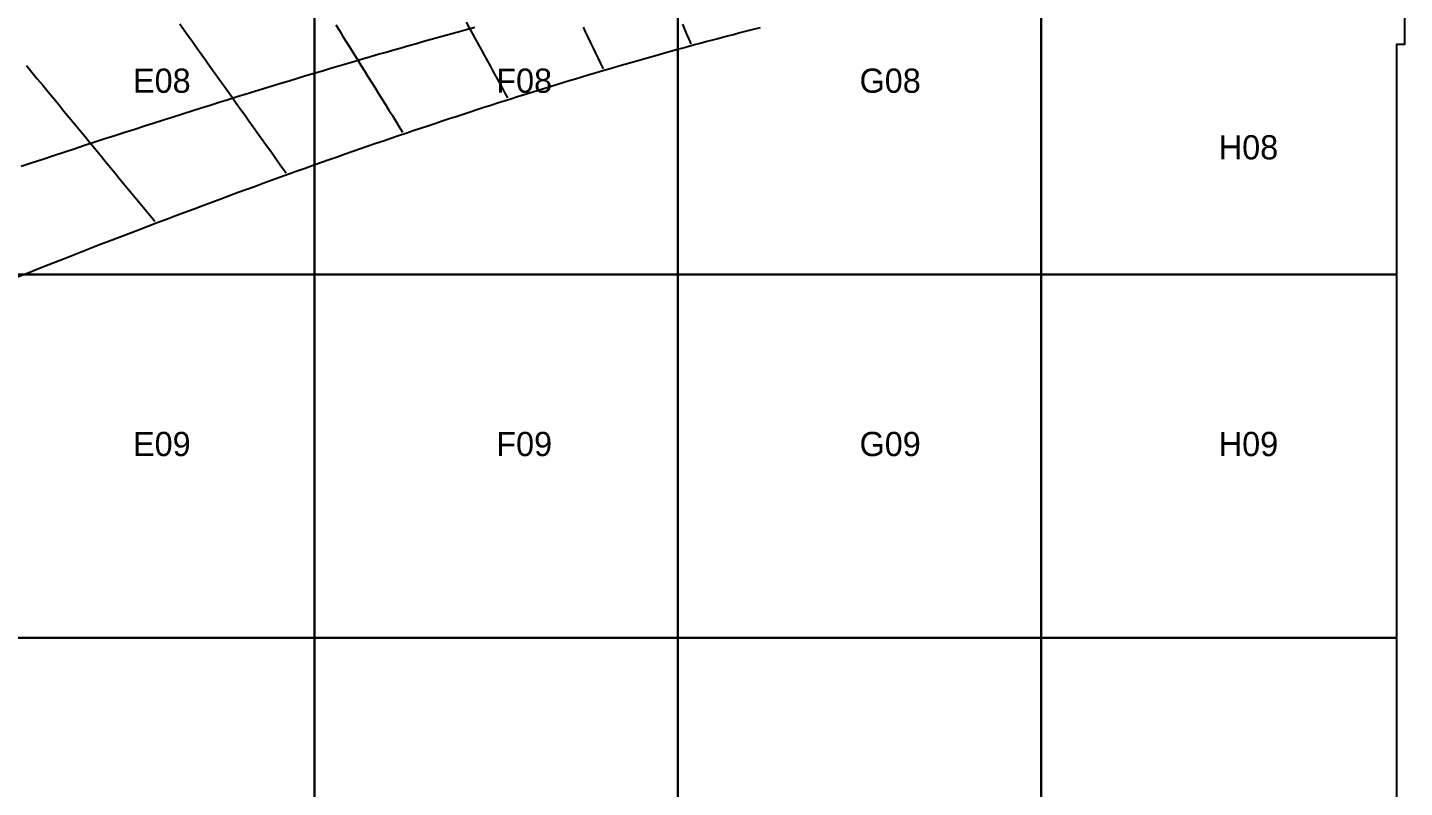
# Model space of a CAD drawing. Header units: millimetres. Extents: x -7250 to 7250, y -7250 to 7250.
# Drawn here: x -3411 to 0, y -1271 to 612 of the extents above; entities that cross this region are included whole.
import ezdxf

# ---------------------------------------------------------------- set-up
doc = ezdxf.new("R2010")
doc.units = ezdxf.units.MM
for name, color, linetype in [('CUT', 1, 'Continuous'), ('DECL', 30, 'Continuous'), ('HOUR', 7, 'Continuous'), ('HOUR15', 9, 'Continuous'), ('HOUR30', 8, 'Continuous'), ('ID', 3, 'Continuous')]:
    doc.layers.add(name, color=color, linetype=linetype)

msp = doc.modelspace()

# ---------------------------------------------------------------- linework, layer by layer
at = {"layer": 'CUT'}
for points in [[(-3600, 900), (-2700, 900), (-2700, 0), (-3600, 0), (-3600, 900)], [(-2700, 900), (-1800, 900), (-1800, 0), (-2700, 0), (-2700, 900)], [(-1800, 900), (-900, 900), (-900, 0), (-1800, 0), (-1800, 900)], [(-900, 900), (0, 900), (0, 570), (-20, 570), (-20, 0), (-900, 0), (-900, 900)], [(-3600, 0), (-2700, 0), (-2700, -900), (-3600, -900), (-3600, 0)], [(-2700, 0), (-1800, 0), (-1800, -900), (-2700, -900), (-2700, 0)], [(-1800, 0), (-900, 0), (-900, -900), (-1800, -900), (-1800, 0)], [(-900, 0), (-20, 0), (-20, -900), (-900, -900), (-900, 0)], [(-3600, -900), (-2700, -900), (-2700, -1800), (-3600, -1800), (-3600, -900)], [(-2700, -900), (-1800, -900), (-1800, -1800), (-2700, -1800), (-2700, -900)], [(-1800, -900), (-900, -900), (-900, -1800), (-1800, -1800), (-1800, -900)], [(-900, -900), (-20, -900), (-20, -1800), (-900, -1800), (-900, -900)]]:
    msp.add_lwpolyline(points, close=True, dxfattribs=at)
for radius in [7250, 6350]:
    msp.add_circle((0, 0), radius, dxfattribs=at)
at = {"layer": 'DECL'}
for points in [[(-3436.4, -6), (-3410, 4.4), (-3384, 14.7), (-3358.2, 24.9), (-3332.7, 34.9), (-3307.4, 44.8), (-3282.3, 54.6), (-3257.5, 64.3), (-3232.9, 73.8), (-3208.5, 83.2), (-3184.4, 92.5), (-3160.5, 101.7), (-3136.8, 110.8), (-3113.3, 119.7), (-3090, 128.6), (-3067, 137.3), (-3044.1, 145.9), (-3021.4, 154.5), (-2998.9, 162.9), (-2976.7, 171.2), (-2954.6, 179.4), (-2932.7, 187.5), (-2911, 195.6), (-2889.4, 203.5), (-2868.1, 211.3), (-2846.9, 219), (-2825.9, 226.7), (-2805, 234.3), (-2784.3, 241.7), (-2763.8, 249.1), (-2743.5, 256.4), (-2723.3, 263.6), (-2703.3, 270.7), (-2683.4, 277.8), (-2663.7, 284.7), (-2644.1, 291.6), (-2624.6, 298.4), (-2605.4, 305.1), (-2586.2, 311.8), (-2567.2, 318.4), (-2548.4, 324.9), (-2529.6, 331.3), (-2511, 337.6), (-2492.6, 343.9), (-2474.3, 350.1), (-2456.1, 356.3), (-2438, 362.3), (-2420, 368.3), (-2402.2, 374.3), (-2384.5, 380.2), (-2366.9, 386), (-2349.5, 391.7), (-2332.1, 397.4), (-2314.9, 403), (-2297.8, 408.6), (-2280.7, 414), (-2263.8, 419.5), (-2247.1, 424.8), (-2230.4, 430.2), (-2213.8, 435.4), (-2197.3, 440.6), (-2180.9, 445.8), (-2164.7, 450.8), (-2148.5, 455.9), (-2132.4, 460.9), (-2116.4, 465.8), (-2100.6, 470.7), (-2084.8, 475.5), (-2069.1, 480.2), (-2053.5, 485), (-2038, 489.6), (-2022.5, 494.2), (-2007.2, 498.8), (-1991.9, 503.3), (-1976.8, 507.8), (-1961.7, 512.2), (-1946.7, 516.6), (-1931.8, 520.9), (-1916.9, 525.2), (-1902.2, 529.4), (-1887.5, 533.6), (-1872.9, 537.7), (-1858.4, 541.8), (-1844, 545.9), (-1829.6, 549.9), (-1815.3, 553.9), (-1801.1, 557.8), (-1786.9, 561.7), (-1772.8, 565.5), (-1758.8, 569.3), (-1744.9, 573.1), (-1731, 576.8), (-1717.2, 580.5), (-1703.5, 584.1), (-1689.8, 587.7), (-1676.2, 591.3), (-1662.6, 594.8), (-1649.2, 598.3), (-1635.7, 601.8), (-1622.4, 605.2), (-1609.1, 608.6), (-1595.8, 611.9)], [(-3426.9, 268.1), (-3400.1, 277), (-3373.6, 285.8), (-3347.3, 294.6), (-3321.3, 303.1), (-3295.5, 311.6), (-3269.9, 320), (-3244.7, 328.3), (-3219.6, 336.4), (-3194.8, 344.5), (-3170.2, 352.5), (-3145.9, 360.3), (-3121.7, 368.1), (-3097.8, 375.7), (-3074.1, 383.3), (-3050.6, 390.8), (-3027.4, 398.1), (-3004.3, 405.4), (-2981.4, 412.6), (-2958.7, 419.7), (-2936.3, 426.8), (-2914, 433.7), (-2891.9, 440.5), (-2870, 447.3), (-2848.2, 454), (-2826.7, 460.6), (-2805.3, 467.1), (-2784.1, 473.6), (-2763.1, 480), (-2742.2, 486.3), (-2721.5, 492.5), (-2701, 498.6), (-2680.6, 504.7), (-2660.4, 510.7), (-2640.4, 516.7), (-2620.5, 522.5), (-2600.7, 528.3), (-2581.1, 534.1), (-2561.7, 539.7), (-2542.4, 545.3), (-2523.2, 550.9), (-2504.2, 556.3), (-2485.3, 561.7), (-2466.5, 567.1), (-2447.9, 572.4), (-2429.4, 577.6), (-2411, 582.8), (-2392.8, 587.9), (-2374.7, 592.9), (-2356.7, 597.9), (-2338.8, 602.9), (-2321.1, 607.7), (-2303.5, 612.6)]]:
    msp.add_lwpolyline(points, dxfattribs=at)
at = {"layer": 'HOUR'}
for points in [[(-2034.8, 612.2), (-2028.6, 599.2), (-2022.4, 586.3), (-2016.2, 573.5), (-2010.1, 560.6), (-2003.9, 547.8), (-1997.8, 535), (-1991.7, 522.3), (-1985.6, 509.6)], [(-3414, 517.5), (-3400.5, 501.2), (-3387.1, 484.9), (-3373.8, 468.8), (-3360.6, 452.7), (-3347.4, 436.7), (-3334.2, 420.8), (-3321.2, 404.9), (-3308.2, 389.2), (-3295.3, 373.5), (-3282.4, 357.9), (-3269.6, 342.3), (-3256.8, 326.9), (-3244.2, 311.5), (-3231.5, 296.1), (-3218.9, 280.9), (-3206.4, 265.7), (-3194, 250.6), (-3181.6, 235.5), (-3169.2, 220.5), (-3156.9, 205.6), (-3144.7, 190.8), (-3132.5, 176), (-3120.3, 161.2), (-3108.2, 146.5), (-3096.2, 131.9)]]:
    msp.add_lwpolyline(points, dxfattribs=at)
at = {"layer": 'HOUR15'}
for points in [[(-3034.4, 620.9), (-3023.4, 605.4), (-3012.3, 589.9), (-3001.3, 574.5), (-2990.4, 559.2), (-2979.5, 544), (-2968.7, 528.8), (-2957.9, 513.7), (-2947.1, 498.6), (-2936.4, 483.7), (-2925.8, 468.7), (-2915.2, 453.9), (-2904.6, 439.1), (-2894.1, 424.4), (-2883.6, 409.7), (-2873.1, 395.1), (-2862.7, 380.5), (-2852.4, 366), (-2842.1, 351.6), (-2831.8, 337.2), (-2821.5, 322.8), (-2811.3, 308.6), (-2801.2, 294.3), (-2791.1, 280.2), (-2781, 266), (-2770.9, 251.9)], [(-2324.4, 624.8), (-2316.9, 611.1), (-2309.5, 597.5), (-2302.1, 584), (-2294.7, 570.5), (-2287.4, 557), (-2280, 543.6), (-2272.7, 530.2), (-2265.5, 516.8), (-2258.2, 503.5), (-2250.9, 490.2), (-2243.7, 477), (-2236.5, 463.8), (-2229.3, 450.6), (-2222.2, 437.5)], [(-1788.9, 620.4), (-1783.6, 608), (-1778.4, 595.6), (-1773.2, 583.2), (-1768.1, 570.9)]]:
    msp.add_lwpolyline(points, dxfattribs=at)
at = {"layer": 'HOUR30'}
msp.add_lwpolyline([(-2647.8, 618.5), (-2638.8, 604.1), (-2629.8, 589.7), (-2620.9, 575.3), (-2612, 561), (-2603.1, 546.8), (-2594.2, 532.6), (-2585.4, 518.5), (-2576.7, 504.4), (-2567.9, 490.3), (-2559.2, 476.4), (-2550.5, 462.4), (-2541.9, 448.5), (-2533.2, 434.7), (-2524.6, 420.9), (-2516.1, 407.1), (-2507.5, 393.4), (-2499, 379.8), (-2490.5, 366.1), (-2482, 352.6)], dxfattribs=at)

# ---------------------------------------------------------------- texts
at = {"layer": 'ID'}
for s, p in [('E08', (-3150, 450)), ('F08', (-2250, 450)), ('G08', (-1350, 450)), ('H08', (-460, 285)), ('E09', (-3150, -450)), ('F09', (-2250, -450)), ('G09', (-1350, -450)), ('H09', (-460, -450))]:
    msp.add_text(s, height=60, dxfattribs=at).set_placement(p)

doc.saveas('drawing.dxf')
